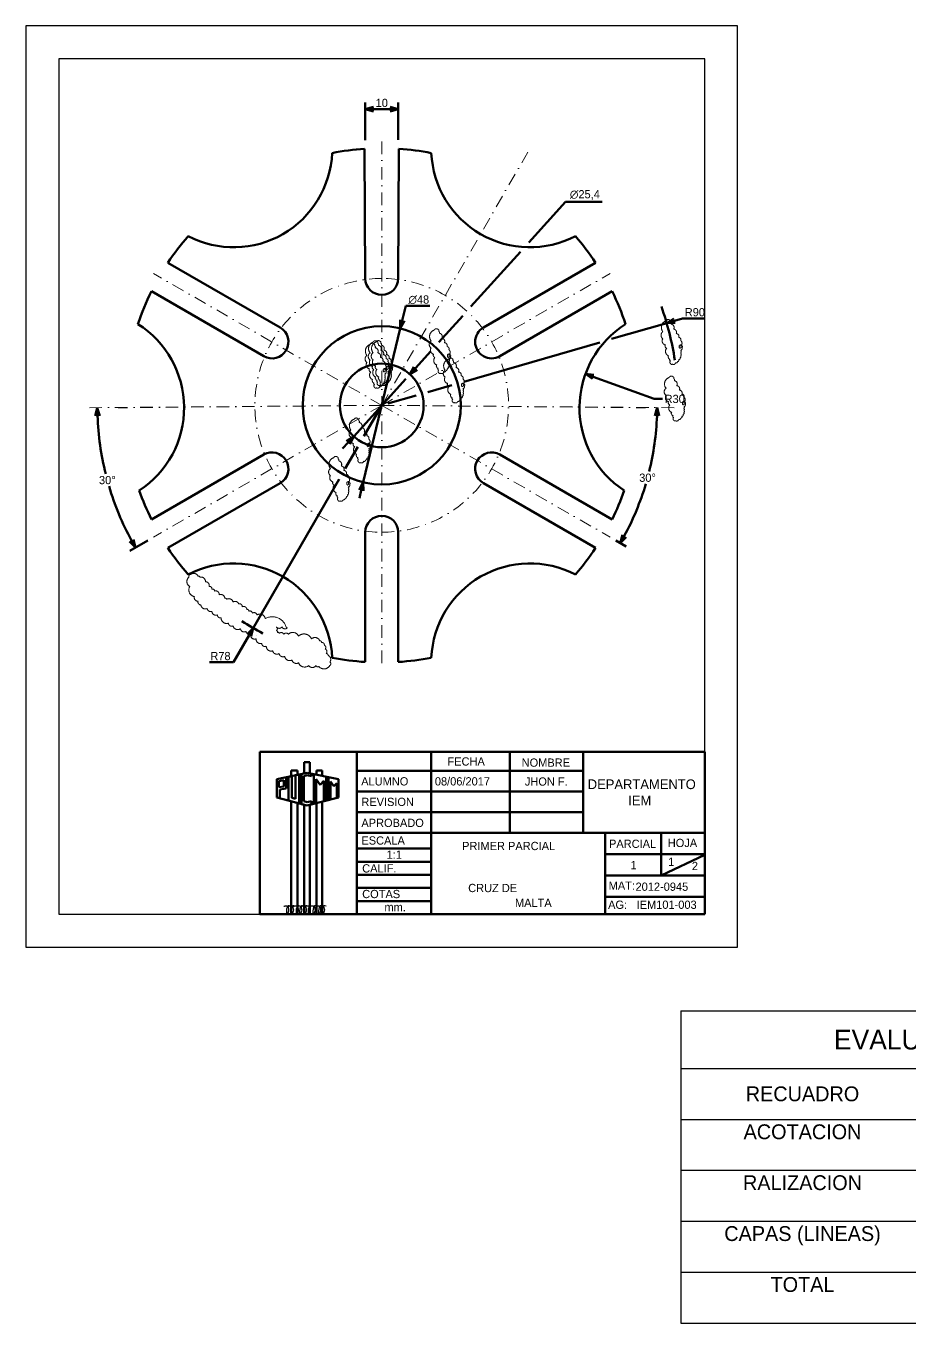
# Model space of a CAD drawing. Header units: millimetres. Extents: x 529 to 1087, y -80 to 313.
# Drawn here: x 529.2 to 797.3, y -80.3 to 313.2 of the extents above; entities that cross this region are included whole.
import ezdxf

# ---------------------------------------------------------------- set-up
doc = ezdxf.new("R2010")
doc.units = ezdxf.units.MM
doc.header["$LTSCALE"] = 0.6
doc.linetypes.add('DASHDOT2', pattern=[12.7, 6.35, -3.175, 0, -3.175])
doc.linetypes.add('PHANTOM2', pattern=[31.75, 15.875, -3.175, 3.175, -3.175, 3.175, -3.175])
for name, color, linetype, lineweight in [('continua', 7, 'Continuous', 50), ('Eje', 3, 'DASHDOT2', 18), ('Fantasma', 5, 'PHANTOM2', 9), ('Perfil visible', 7, 'Continuous', 50)]:
    doc.layers.add(name, color=color, linetype=linetype, lineweight=lineweight)
doc.dimstyles.new('ISO-25', dxfattribs={"dimtxt": 2.5, "dimasz": 2.5, "dimexe": 2, "dimexo": 2, "dimtad": 1, "dimtih": 1, "dimtoh": 1, "dimtxsty": 'Standard', "dimblk": 'OPEN30', "dimcen": 2.5, "dimclrd": 256, "dimclre": 256, "dimclrt": 256, "dimadec": 0, "dimazin": 0, "dimtfac": 1, "dimtmove": 0, "dimatfit": 3, "dimldrblk": 'OPEN30', "dimfxl": 1, "dimlwd": -1, "dimlwe": -1, "dimarcsym": 0})

# ---------------------------------------------------------------- blocks, each defined once
blk = doc.blocks.new('_Open30')
at = {"color": 0, "linetype": 'ByBlock', "lineweight": -2}
for p, q in [((-1, 0.27), (0, 0)), ((0, 0), (-1, -0.27)), ((0, 0), (-1, 0))]:
    blk.add_line(p, q, dxfattribs=at)
blk = doc.blocks.new('*D5')
at = {"layer": 'Defpoints', "color": 0, "transparency": 16777216}
for p in [(699.03, 207.6), (727.22, 197.34)]:
    blk.add_point(p, dxfattribs=at)
at = {"layer": 'Perfil visible', "transparency": 16777216}
for p, q in [((719.88, 200.01), (701.37, 206.74)), ((722.38, 200.01), (719.88, 200.01))]:
    blk.add_line(p, q, dxfattribs=at)
at = {"layer": 'Perfil visible', "transparency": 16777216, "xscale": 2.5, "yscale": 2.5, "zscale": 2.5, "rotation": 160.0000000000003}
blk.add_blockref('_Open30', (699.03, 207.6), dxfattribs=at)
at = {"layer": 'Perfil visible', "transparency": 16777216, "insert": (726.13, 200.01), "char_height": 2.5, "attachment_point": 5}
blk.add_mtext('R30', dxfattribs=at)
blk = doc.blocks.new('*D9')
at = {"layer": 'Defpoints', "color": 0, "transparency": 16777216}
for p in [(637.22, 198.07), (637.22, 198.07), (727.22, 197.34), (715.69, 169.27), (706.5, 158.07)]:
    blk.add_point(p, dxfattribs=at)
at = {"layer": 'Perfil visible', "transparency": 16777216}
blk.add_line((708.23, 157.07), (711.35, 155.28), dxfattribs=at)
for start, end in [(346.094, 357.8188), (331.7136, 343.4299)]:
    blk.add_arc((637.22, 198.07), 83.6, start, end, dxfattribs=at)
at = {"layer": 'Perfil visible', "transparency": 16777216, "xscale": 2.5, "yscale": 2.5, "zscale": 2.5}
for p, rotation in [((720.81, 197.39), 88.67559029419604), ((709.61, 156.28), 240.8567777256656)]:
    blk.add_blockref('_Open30', p, dxfattribs=dict(at, rotation=rotation))
at = {"layer": 'Perfil visible', "transparency": 16777216, "insert": (717.88, 176.11), "char_height": 2.5, "attachment_point": 5}
blk.add_mtext('30°', dxfattribs=at)
blk = doc.blocks.new('*D10')
at = {"layer": 'Defpoints', "color": 0, "transparency": 16777216}
for p in [(645.74, 207.49), (628.7, 188.65)]:
    blk.add_point(p, dxfattribs=at)
at = {"layer": 'Perfil visible', "transparency": 16777216}
for p, q in [((693.03, 259.79), (681.87, 247.45)), ((704.07, 259.79), (693.03, 259.79)), ((679.35, 244.67), (664.3, 228.02)), ((661.78, 225.24), (654.57, 217.27)), ((652.06, 214.48), (647.41, 209.35)), ((628.7, 188.65), (644.48, 206.1)), ((627.02, 186.8), (625.35, 184.94))]:
    blk.add_line(p, q, dxfattribs=at)
at = {"layer": 'Perfil visible', "transparency": 16777216, "xscale": 2.5, "yscale": 2.5, "zscale": 2.5}
for p, rotation in [((645.74, 207.49), 227.8793903407206), ((628.7, 188.65), 47.87939034072062)]:
    blk.add_blockref('_Open30', p, dxfattribs=dict(at, rotation=rotation))
at = {"layer": 'Perfil visible', "transparency": 16777216, "insert": (698.86, 261.88), "char_height": 2.5, "attachment_point": 5}
blk.add_mtext('∅25,4', dxfattribs=at)
blk = doc.blocks.new('*D11')
at = {"layer": 'Defpoints', "color": 0, "transparency": 16777216}
for p in [(642.85, 221.4), (631.59, 174.74)]:
    blk.add_point(p, dxfattribs=at)
at = {"layer": 'Perfil visible', "transparency": 16777216}
for p, q in [((644.49, 228.21), (643.43, 223.83)), ((651.78, 228.21), (644.49, 228.21)), ((631.59, 174.74), (642.85, 221.4)), ((631.01, 172.31), (630.42, 169.88))]:
    blk.add_line(p, q, dxfattribs=at)
at = {"layer": 'Perfil visible', "transparency": 16777216, "xscale": 2.5, "yscale": 2.5, "zscale": 2.5}
for p, rotation in [((642.85, 221.4), 256.4395226425734), ((631.59, 174.74), 76.43952264257335)]:
    blk.add_blockref('_Open30', p, dxfattribs=dict(at, rotation=rotation))
at = {"layer": 'Perfil visible', "transparency": 16777216, "insert": (648.45, 230.09), "char_height": 2.5, "attachment_point": 5}
blk.add_mtext('∅48', dxfattribs=at)
blk = doc.blocks.new('*D12')
at = {"layer": 'Defpoints', "color": 0, "transparency": 16777216}
for p in [(642.22, 287.92), (632.22, 276.52), (642.22, 276.57)]:
    blk.add_point(p, dxfattribs=at)
at = {"layer": 'Perfil visible', "transparency": 16777216}
for p, q in [((632.22, 278.52), (632.22, 289.92)), ((634.72, 287.92), (639.72, 287.92)), ((642.22, 278.57), (642.22, 289.92))]:
    blk.add_line(p, q, dxfattribs=at)
at = {"layer": 'Perfil visible', "transparency": 16777216, "xscale": 2.5, "yscale": 2.5, "zscale": 2.5, "rotation": 180}
blk.add_blockref('_Open30', (632.22, 287.92), dxfattribs=at)
at = {"layer": 'Perfil visible', "transparency": 16777216, "xscale": 2.5, "yscale": 2.5, "zscale": 2.5}
blk.add_blockref('_Open30', (642.22, 287.92), dxfattribs=at)
at = {"layer": 'Perfil visible', "transparency": 16777216, "insert": (637.22, 289.8), "char_height": 2.5, "attachment_point": 5}
blk.add_mtext('10', dxfattribs=at)
blk = doc.blocks.new('*D13')
at = {"layer": 'Defpoints', "color": 0, "transparency": 16777216}
for p in [(637.22, 198.07), (598.22, 130.52)]:
    blk.add_point(p, dxfattribs=at)
at = {"layer": 'Perfil visible', "transparency": 16777216}
for p, q in [((637.22, 198.07), (631.81, 188.7)), ((629.93, 185.45), (626.16, 178.91)), ((624.28, 175.66), (598.22, 130.52)), ((592.22, 120.13), (596.97, 128.36)), ((584.93, 120.13), (592.22, 120.13))]:
    blk.add_line(p, q, dxfattribs=at)
at = {"layer": 'Perfil visible', "transparency": 16777216, "xscale": 2.5, "yscale": 2.5, "zscale": 2.5, "rotation": 60.00000000000011}
blk.add_blockref('_Open30', (598.22, 130.52), dxfattribs=at)
at = {"layer": 'Perfil visible', "transparency": 16777216, "insert": (588.26, 122.01), "char_height": 2.5, "attachment_point": 5}
blk.add_mtext('R78', dxfattribs=at)
blk = doc.blocks.new('*D14')
at = {"layer": 'Defpoints', "color": 0, "transparency": 16777216}
for p in [(547.22, 197.34), (637.22, 198.07), (637.22, 198.07), (552.28, 182.62), (567.94, 158.07)]:
    blk.add_point(p, dxfattribs=at)
at = {"layer": 'Perfil visible', "transparency": 16777216}
blk.add_line((566.21, 157.07), (560.72, 153.91), dxfattribs=at)
for start, end in [(182.1268, 193.948), (196.5276, 208.3408)]:
    blk.add_arc((637.22, 198.07), 86.33, start, end, dxfattribs=at)
at = {"layer": 'Perfil visible', "transparency": 16777216, "xscale": 2.5, "yscale": 2.5, "zscale": 2.5}
for p, rotation in [((550.89, 197.37), 91.29722094941624), ((562.45, 154.91), 299.1704110307222)]:
    blk.add_blockref('_Open30', p, dxfattribs=dict(at, rotation=rotation))
at = {"layer": 'Perfil visible', "transparency": 16777216, "insert": (553.92, 175.39), "char_height": 2.5, "attachment_point": 5}
blk.add_mtext('30°', dxfattribs=at)
blk = doc.blocks.new('*D15')
at = {"layer": 'Defpoints', "color": 0, "transparency": 16777216}
for p in [(723.69, 223.04), (637.22, 198.07)]:
    blk.add_point(p, dxfattribs=at)
at = {"layer": 'Perfil visible', "transparency": 16777216}
for p, q in [((728.49, 224.43), (726.09, 223.74)), ((735.36, 224.43), (728.49, 224.43)), ((706.99, 218.22), (723.69, 223.04)), ((662.08, 205.25), (703.38, 217.18)), ((639.02, 198.59), (647.62, 201.08)), ((651.22, 202.12), (658.48, 204.21))]:
    blk.add_line(p, q, dxfattribs=at)
at = {"layer": 'Perfil visible', "transparency": 16777216, "xscale": 2.5, "yscale": 2.5, "zscale": 2.5, "rotation": 196.1085314079767}
blk.add_blockref('_Open30', (723.69, 223.04), dxfattribs=at)
at = {"layer": 'Perfil visible', "transparency": 16777216, "insert": (732.24, 226.31), "char_height": 2.5, "attachment_point": 5}
blk.add_mtext('R90', dxfattribs=at)
blk = doc.blocks.new('*T39')
at = {"color": 0, "linetype": 'ByBlock', "lineweight": -2, "transparency": 16777216}
for p, q in [((0, 0), (155.35, 0)), ((0, 0), (0, -94.66)), ((155.35, 0), (155.35, -94.66)), ((0, -17.44), (155.35, -17.44)), ((73.81, -17.44), (73.81, -94.66)), ((115.88, -17.44), (115.88, -94.66)), ((0, -32.89), (155.35, -32.89)), ((0, -48.33), (155.35, -48.33)), ((0, -63.77), (155.35, -63.77)), ((0, -79.22), (155.35, -79.22)), ((0, -94.66), (155.35, -94.66))]:
    blk.add_line(p, q, dxfattribs=at)
at = {"color": 0, "transparency": 16777216}
for s, insert, char_height, width, attachment_point in [('EVALUACIONES', (77.67, -8.72), 6, 152.3462, 5), ('10', (114.38, -18.94), 4.5, 39.0637, 3), ('10', (153.85, -18.94), 4.5, 36.4687, 3), ('RECUADRO', (36.91, -25.16), 4.5, 70.8137, 5), ('ACOTACION', (36.91, -34.39), 4.5, 70.8137, 2), ('20', (114.38, -34.39), 4.5, 39.0637, 3), ('10', (153.85, -34.39), 4.5, 36.4687, 3), ('RALIZACION', (36.91, -49.83), 4.5, 70.8137, 2), ('30', (114.38, -49.83), 4.5, 39.0637, 3), ('28', (153.85, -49.83), 4.5, 36.4687, 3), ('CAPAS (LINEAS)', (36.91, -65.27), 4.5, 70.8137, 2), ('20', (114.38, -65.27), 4.5, 39.0637, 3), ('15', (153.85, -65.27), 4.5, 36.4687, 3), ('TOTAL', (36.91, -80.72), 4.5, 70.8137, 2), ('80', (114.38, -80.72), 4.5, 39.0637, 3), ('63', (153.85, -80.72), 4.5, 36.4687, 3)]:
    blk.add_mtext(s, dxfattribs=dict(at, insert=insert, char_height=char_height, width=width, attachment_point=attachment_point))

msp = doc.modelspace()

# ---------------------------------------------------------------- linework, layer by layer
for points in [[(529.219, 33.756), (745.219, 33.756), (745.219, 313.156), (529.219, 313.156)], [(539.219, 43.756), (735.219, 43.756), (735.219, 303.156), (539.219, 303.156)]]:
    msp.add_lwpolyline(points, close=True)
for points in [[(607.458, 46.119), (608.363, 46.279), (608.954, 45.011), (608.544, 43.756)], [(609.49, 46.204), (608.842, 46.261), (608.5, 45.772), (608.324, 43.756)], [(608.886, 46.119), (609.791, 46.279), (610.382, 45.011), (609.973, 43.756)], [(610.919, 46.204), (610.271, 46.261), (609.929, 45.772), (609.753, 43.756)], [(610.353, 46.119), (611.258, 46.279), (611.849, 45.011), (611.439, 43.756)], [(612.385, 46.204), (611.737, 46.261), (611.395, 45.772), (611.219, 43.756)], [(611.44, 46.119), (612.346, 46.279), (612.937, 45.011), (612.527, 43.756)], [(613.473, 46.204), (612.825, 46.261), (612.483, 45.772), (612.307, 43.756)], [(612.817, 46.119), (613.722, 46.279), (614.313, 45.011), (613.904, 43.756)], [(614.85, 46.204), (614.202, 46.261), (613.86, 45.772), (613.683, 43.756)], [(614.015, 46.119), (614.92, 46.279), (615.511, 45.011), (615.102, 43.756)], [(616.048, 46.204), (615.4, 46.261), (615.058, 45.772), (614.881, 43.756)], [(615.466, 46.119), (616.371, 46.279), (616.962, 45.011), (616.553, 43.756)], [(617.498, 46.204), (616.85, 46.261), (616.508, 45.772), (616.332, 43.756)], [(617.17, 46.119), (618.075, 46.279), (618.666, 45.011), (618.257, 43.756)], [(619.203, 46.204), (618.555, 46.261), (618.213, 45.772), (618.036, 43.756)], [(618.296, 46.119), (619.201, 46.279), (619.792, 45.011), (619.383, 43.756)], [(620.329, 46.204), (619.681, 46.261), (619.339, 45.772), (619.163, 43.756)]]:
    msp.add_spline(points, degree=3)
at = {"layer": 'continua'}
for p, q in [((600.223, 43.756), (600.223, 92.99)), ((600.223, 92.99), (735.219, 92.99)), ((600.223, 92.99), (600.223, 87.034)), ((600.223, 92.99), (629.605, 92.99)), ((600.223, 43.756), (600.223, 92.99)), ((600.223, 92.99), (735.219, 92.99)), ((600.223, 92.99), (600.223, 87.034)), ((600.223, 92.99), (629.605, 92.99)), ((629.605, 92.99), (629.605, 43.756)), ((629.605, 92.99), (652.237, 92.99)), ((629.605, 92.99), (629.605, 68.373)), ((629.605, 92.99), (629.605, 79.093)), ((629.605, 92.99), (629.605, 43.756)), ((629.605, 92.99), (652.237, 92.99)), ((629.605, 92.99), (629.605, 68.373)), ((629.605, 92.99), (629.605, 79.093)), ((652.237, 92.99), (652.237, 43.756)), ((652.237, 92.99), (676.059, 92.99)), ((652.237, 92.99), (652.237, 43.756)), ((652.237, 92.99), (676.059, 92.99)), ((676.059, 92.99), (676.059, 68.373)), ((676.059, 92.99), (698.294, 92.99)), ((676.059, 92.99), (676.059, 68.373)), ((676.059, 92.99), (698.294, 92.99)), ((698.294, 92.99), (698.294, 68.373)), ((698.294, 92.99), (698.294, 68.373)), ((735.219, 92.99), (735.219, 43.756)), ((735.219, 92.99), (735.219, 43.756)), ((614.537, 86.637), (605.385, 84.652)), ((614.537, 86.637), (605.385, 84.652)), ((609.753, 85.599), (609.753, 87.352)), ((609.753, 87.352), (611.619, 87.352)), ((609.753, 85.599), (609.753, 87.352)), ((609.753, 87.352), (611.619, 87.352)), ((611.619, 87.352), (611.619, 86.004)), ((611.619, 87.352), (611.619, 86.004)), ((614.537, 86.637), (612.127, 86.114)), ((614.537, 86.637), (612.127, 86.114)), ((613.683, 86.452), (613.683, 89.814)), ((613.683, 89.814), (615.391, 89.814)), ((613.683, 86.452), (613.683, 89.814)), ((613.683, 89.814), (615.391, 89.814)), ((624.046, 84.652), (614.537, 86.637)), ((624.046, 84.652), (614.537, 86.637)), ((615.391, 89.814), (615.391, 86.459)), ((615.391, 89.814), (615.391, 86.459)), ((617.455, 86.028), (617.455, 87.352)), ((617.455, 87.352), (619.163, 87.352)), ((617.455, 86.028), (617.455, 87.352)), ((617.455, 87.352), (619.163, 87.352)), ((619.163, 87.352), (619.163, 85.672)), ((619.163, 87.352), (619.163, 85.672)), ((629.605, 87.193), (698.294, 87.193)), ((629.605, 87.193), (698.294, 87.193)), ((605.385, 79.093), (605.385, 84.652)), ((605.385, 79.093), (605.385, 84.652)), ((607.466, 84.388), (605.98, 84.066)), ((607.466, 84.388), (605.98, 84.066)), ((605.98, 82.223), (605.98, 84.066)), ((605.98, 82.223), (605.98, 84.066)), ((607.466, 84.388), (607.466, 82.485)), ((607.466, 84.388), (607.466, 82.485)), ((608.181, 85.259), (608.181, 81.896)), ((608.181, 85.259), (608.181, 81.896)), ((608.923, 85.419), (609.961, 85.645)), ((608.923, 85.419), (609.961, 85.645)), ((608.937, 85.259), (608.923, 85.419)), ((608.923, 85.419), (608.923, 78.172)), ((608.923, 78.197), (608.923, 85.419)), ((608.937, 85.259), (608.923, 85.419)), ((608.923, 85.419), (608.923, 78.172)), ((608.923, 78.197), (608.923, 85.419)), ((609.961, 85.645), (609.961, 79.05)), ((609.961, 85.645), (609.961, 79.05)), ((611.015, 85.873), (612.127, 86.114)), ((611.015, 85.873), (612.127, 86.114)), ((611.015, 78.768), (611.015, 85.873)), ((611.015, 78.768), (611.015, 85.873)), ((612.127, 86.114), (612.127, 77.338)), ((612.127, 86.114), (612.127, 77.338)), ((613.332, 86.376), (612.858, 86.249)), ((613.332, 86.376), (612.858, 86.249)), ((612.858, 86.249), (612.858, 77.148)), ((612.858, 86.249), (612.858, 77.148)), ((613.535, 85.623), (614.537, 85.891)), ((614.537, 85.891), (613.535, 85.623)), ((613.535, 85.623), (614.537, 85.891)), ((614.537, 85.891), (613.535, 85.623)), ((613.535, 83.358), (613.535, 85.623)), ((613.535, 83.358), (613.535, 85.623)), ((613.535, 78.033), (613.535, 83.358)), ((613.535, 78.033), (613.535, 83.358)), ((614.537, 85.891), (615.897, 85.623)), ((614.537, 85.891), (615.897, 85.623)), ((615.897, 85.623), (615.897, 86.353)), ((615.897, 85.623), (615.897, 86.353)), ((616.612, 86.204), (616.612, 77.231)), ((616.612, 86.204), (616.612, 77.231)), ((617.272, 77.396), (617.272, 84.682)), ((617.272, 84.682), (618.497, 82.932)), ((617.272, 77.396), (617.272, 84.682)), ((617.272, 84.682), (618.497, 82.932)), ((618.497, 82.932), (619.678, 84.218)), ((618.497, 82.932), (619.678, 84.218)), ((619.678, 84.218), (619.678, 77.999)), ((619.678, 84.218), (619.678, 77.999)), ((620.334, 78.163), (620.334, 85.427)), ((620.334, 78.163), (620.334, 85.427)), ((621.005, 85.287), (621.005, 78.331)), ((621.005, 85.287), (621.005, 78.331)), ((621.63, 78.488), (621.63, 84.022)), ((621.63, 84.022), (622.683, 82.518)), ((621.63, 78.488), (621.63, 84.022)), ((621.63, 84.022), (622.683, 82.518)), ((622.683, 82.518), (623.544, 83.511)), ((622.683, 82.518), (623.544, 83.511)), ((623.544, 78.968), (623.544, 83.511)), ((623.544, 78.968), (623.544, 83.511)), ((624.046, 79.093), (624.046, 84.652)), ((624.046, 79.093), (624.046, 84.652)), ((614.537, 76.711), (605.385, 79.093)), ((614.537, 76.711), (605.385, 79.093)), ((607.466, 82.485), (605.98, 82.223)), ((607.466, 82.485), (605.98, 82.223)), ((608.181, 81.896), (606.256, 81.557)), ((608.181, 81.896), (606.256, 81.557)), ((606.256, 81.557), (606.256, 78.866)), ((606.256, 81.557), (606.256, 78.866)), ((608.181, 81.896), (608.181, 82.611)), ((608.181, 81.896), (608.181, 82.611)), ((609.961, 79.05), (611.015, 78.768)), ((609.961, 79.05), (611.015, 78.768)), ((624.046, 79.093), (614.537, 76.711)), ((624.046, 79.093), (614.537, 76.711)), ((629.605, 80.92), (698.294, 80.92)), ((629.605, 80.92), (698.294, 80.92)), ((612.127, 77.338), (608.923, 78.197)), ((612.127, 77.338), (608.923, 78.197)), ((609.753, 43.756), (609.753, 77.956)), ((609.753, 43.756), (609.753, 77.956)), ((611.619, 77.471), (611.619, 43.756)), ((611.619, 77.471), (611.619, 43.756)), ((612.858, 77.148), (614.537, 76.711)), ((612.858, 77.148), (614.537, 76.711)), ((614.537, 77.669), (613.535, 78.033)), ((614.537, 77.669), (613.535, 78.033)), ((613.683, 43.756), (613.683, 76.933)), ((613.683, 43.756), (613.683, 76.933)), ((615.897, 78.033), (614.537, 77.669)), ((615.897, 78.033), (614.537, 77.669)), ((614.537, 76.711), (615.897, 77.076)), ((614.537, 76.711), (615.897, 77.076)), ((615.391, 76.925), (615.391, 43.756)), ((615.391, 76.925), (615.391, 43.756)), ((615.897, 77.076), (615.897, 78.033)), ((615.897, 77.076), (615.897, 78.033)), ((617.455, 43.756), (617.455, 77.442)), ((617.455, 43.756), (617.455, 77.442)), ((619.163, 77.87), (619.163, 43.756)), ((619.163, 77.87), (619.163, 43.756)), ((629.605, 68.373), (629.605, 74.646)), ((629.605, 74.646), (698.294, 74.646)), ((629.605, 68.373), (629.605, 74.646)), ((629.605, 74.646), (698.294, 74.646)), ((629.605, 68.373), (735.219, 68.373)), ((629.605, 68.373), (735.219, 68.373)), ((705.044, 43.756), (705.044, 68.373)), ((705.044, 68.373), (705.044, 61.692)), ((705.044, 43.756), (705.044, 68.373)), ((705.044, 68.373), (705.044, 61.692)), ((735.219, 68.373), (721.989, 68.373)), ((721.989, 68.373), (721.989, 55.439)), ((735.219, 68.373), (721.989, 68.373)), ((721.989, 68.373), (721.989, 55.439)), ((735.219, 68.373), (725.906, 68.373)), ((735.219, 68.373), (725.906, 68.373)), ((652.237, 63.609), (629.605, 63.609)), ((652.237, 63.609), (629.605, 63.609)), ((652.237, 59.638), (629.605, 59.638)), ((652.237, 59.638), (629.605, 59.638)), ((705.088, 61.906), (735.219, 61.906)), ((705.088, 61.906), (735.219, 61.906)), ((721.989, 55.439), (735.219, 61.692)), ((721.989, 55.439), (735.219, 61.692)), ((735.219, 61.906), (735.219, 55.439)), ((735.219, 61.906), (735.219, 55.439)), ((735.219, 61.692), (735.219, 55.012)), ((735.219, 61.692), (735.219, 55.012)), ((735.219, 61.691), (735.219, 55.008)), ((735.219, 61.691), (735.219, 55.008)), ((652.237, 55.668), (629.605, 55.668)), ((652.237, 55.668), (629.605, 55.668)), ((735.219, 55.439), (705.044, 55.439)), ((735.219, 55.439), (705.044, 55.439)), ((652.237, 51.697), (629.605, 51.697)), ((652.237, 51.697), (629.605, 51.697)), ((705.044, 55.012), (705.044, 48.331)), ((705.044, 55.012), (705.044, 48.331)), ((652.237, 47.727), (629.605, 47.727)), ((652.237, 47.727), (629.605, 47.727)), ((652.237, 43.756), (652.237, 47.727)), ((652.237, 43.756), (652.237, 47.727)), ((704.984, 48.972), (735.219, 48.972)), ((704.984, 48.972), (735.219, 48.972)), ((600.223, 43.756), (735.219, 43.756)), ((600.223, 43.756), (609.753, 43.756)), ((600.223, 43.756), (609.753, 43.756)), ((600.223, 43.756), (735.219, 43.756)), ((600.223, 43.756), (609.753, 43.756)), ((600.223, 43.756), (609.753, 43.756)), ((735.219, 43.756), (705.044, 43.756)), ((735.219, 43.756), (705.044, 43.756)), ((735.219, 43.756), (705.044, 43.756)), ((735.219, 43.756), (705.044, 43.756))]:
    msp.add_line(p, q, dxfattribs=at)
at = {"layer": 'Eje'}
for p, q in [((637.219, 278.073), (637.219, 118.073)), ((637.219, 198.073), (682.219, 276.015)), ((637.219, 198.073), (567.937, 238.073)), ((637.219, 198.073), (706.501, 238.073)), ((637.219, 198.073), (547.222, 197.339)), ((637.219, 198.073), (557.223, 197.339)), ((637.219, 198.073), (567.937, 158.073)), ((637.219, 198.073), (727.216, 197.339)), ((637.219, 198.073), (706.501, 158.073)), ((637.219, 198.073), (717.216, 197.339))]:
    msp.add_line(p, q, dxfattribs=at)
for start, end in [(90, 270), (270, 90)]:
    msp.add_arc((637.219, 198.073), 38.5, start, end, dxfattribs=at)
at = {"layer": 'Fantasma', "color": 1}
for points in [[(657.405, 212.615, 0.5205671), (657.598, 213.387, 0.5205671), (657.598, 213.387, 0.5205671), (657.598, 214.931, 0.5205671), (657.598, 214.931, 0.5205671), (657.018, 215.897, 0.5205671), (657.018, 215.897, 0.5205671), (656.244, 217.055, 0.5205671), (656.244, 217.055, 0.5205671), (655.47, 218.406, 0.5205671), (655.47, 218.406, 0.5205671), (654.696, 219.95, 0.5205671), (654.696, 219.95, 0.5205671), (654.502, 220.529, 0.5205671), (654.502, 220.529, 0.5205671), (654.309, 221.108, 0.5205671), (654.309, 221.108, 0.5205671), (653.147, 220.915, 0.5205671), (653.147, 220.915, 0.5205671), (652.18, 217.634, 0.5205671), (652.18, 217.634, 0.5205671), (652.18, 215.51, 0.5205671), (652.18, 215.51, 0.5205671), (652.954, 213.58, 0.5205671), (652.954, 213.58, 0.5205671), (653.341, 212.615, 0.5205671), (653.341, 212.615, 0.5205671), (653.922, 210.299, 0.5205671), (653.922, 210.299, 0.5205671), (653.922, 209.72, 0.5205671), (653.922, 209.72, 0.5205671), (654.309, 209.333, 0.5205671), (654.309, 209.333, 0.5205671), (654.502, 208.754, 0.5205671), (654.502, 208.754, 0.5205671), (654.502, 207.982, 0.5205671), (654.502, 207.982, 0.5205671), (655.083, 207.789, 0.5205671), (655.083, 207.789, 0.5205671), (656.05, 208.175, 0.5205671), (656.05, 208.175, 0.5205671), (656.631, 208.561, 0.5205671), (656.631, 208.561, 0.5205671), (657.018, 209.14, 0.5205671), (657.018, 209.14, 0.5205671), (657.405, 209.72, 0.5205671), (657.405, 209.72, 0.5205671), (657.598, 210.299, 0.5205671), (657.598, 210.299, 0.5205671), (657.598, 210.878, 0.5205671), (657.598, 210.878, 0.5205671), (657.598, 211.457, 0.5205671), (657.598, 211.457, 0.5205671), (657.598, 212.036, 0.5205671), (657.598, 212.036, 0.5205671), (657.985, 212.808, 0.5205671), (657.985, 212.808, 0.5205671), (657.985, 213.387, 0.5205671), (657.985, 213.387, 0.5205671), (657.413, 213.582, 0.5205671), (657.413, 213.582, 0.5205671), (657.204, 213.106, 0.5205671), (657.204, 213.106, 0.5205671)], [(727.75, 215.398, 0.5205671), (727.943, 216.17, 0.5205671), (727.943, 216.17, 0.5205671), (727.943, 217.715, 0.5205671), (727.943, 217.715, 0.5205671), (727.363, 218.68, 0.5205671), (727.363, 218.68, 0.5205671), (726.589, 219.838, 0.5205671), (726.589, 219.838, 0.5205671), (725.815, 221.189, 0.5205671), (725.815, 221.189, 0.5205671), (725.041, 222.734, 0.5205671), (725.041, 222.734, 0.5205671), (724.847, 223.313, 0.5205671), (724.847, 223.313, 0.5205671), (724.654, 223.892, 0.5205671), (724.654, 223.892, 0.5205671), (723.492, 223.699, 0.5205671), (723.492, 223.699, 0.5205671), (722.525, 220.417, 0.5205671), (722.525, 220.417, 0.5205671), (722.525, 218.294, 0.5205671), (722.525, 218.294, 0.5205671), (723.299, 216.364, 0.5205671), (723.299, 216.364, 0.5205671), (723.686, 215.398, 0.5205671), (723.686, 215.398, 0.5205671), (724.266, 213.082, 0.5205671), (724.266, 213.082, 0.5205671), (724.266, 212.503, 0.5205671), (724.266, 212.503, 0.5205671), (724.654, 212.117, 0.5205671), (724.654, 212.117, 0.5205671), (724.847, 211.538, 0.5205671), (724.847, 211.538, 0.5205671), (724.847, 210.766, 0.5205671), (724.847, 210.766, 0.5205671), (725.428, 210.573, 0.5205671), (725.428, 210.573, 0.5205671), (726.395, 210.959, 0.5205671), (726.395, 210.959, 0.5205671), (726.976, 211.345, 0.5205671), (726.976, 211.345, 0.5205671), (727.363, 211.924, 0.5205671), (727.363, 211.924, 0.5205671), (727.75, 212.503, 0.5205671), (727.75, 212.503, 0.5205671), (727.943, 213.082, 0.5205671), (727.943, 213.082, 0.5205671), (727.943, 213.661, 0.5205671), (727.943, 213.661, 0.5205671), (727.943, 214.24, 0.5205671), (727.943, 214.24, 0.5205671), (727.943, 214.819, 0.5205671), (727.943, 214.819, 0.5205671), (728.33, 215.591, 0.5205671), (728.33, 215.591, 0.5205671), (728.33, 216.17, 0.5205671), (728.33, 216.17, 0.5205671), (727.757, 216.366, 0.5205671), (727.757, 216.366, 0.5205671), (727.548, 215.889, 0.5205671), (727.548, 215.889, 0.5205671)], [(637.927, 208.202, 0.5205671), (638.12, 208.974, 0.5205671), (638.12, 208.974, 0.5205671), (638.12, 210.519, 0.5205671), (638.12, 210.519, 0.5205671), (637.54, 211.484, 0.5205671), (637.54, 211.484, 0.5205671), (636.765, 212.642, 0.5205671), (636.765, 212.642, 0.5205671), (635.991, 213.993, 0.5205671), (635.991, 213.993, 0.5205671), (635.217, 215.537, 0.5205671), (635.217, 215.537, 0.5205671), (635.024, 216.117, 0.5205671), (635.024, 216.117, 0.5205671), (634.83, 216.696, 0.5205671), (634.83, 216.696, 0.5205671), (633.669, 216.503, 0.5205671), (633.669, 216.503, 0.5205671), (632.701, 213.221, 0.5205671), (632.701, 213.221, 0.5205671), (632.701, 211.098, 0.5205671), (632.701, 211.098, 0.5205671), (633.476, 209.167, 0.5205671), (633.476, 209.167, 0.5205671), (633.863, 208.202, 0.5205671), (633.863, 208.202, 0.5205671), (634.443, 205.886, 0.5205671), (634.443, 205.886, 0.5205671), (634.443, 205.307, 0.5205671), (634.443, 205.307, 0.5205671), (634.83, 204.921, 0.5205671), (634.83, 204.921, 0.5205671), (635.024, 204.342, 0.5205671), (635.024, 204.342, 0.5205671), (635.024, 203.57, 0.5205671), (635.024, 203.57, 0.5205671), (635.604, 203.377, 0.5205671), (635.604, 203.377, 0.5205671), (636.572, 203.763, 0.5205671), (636.572, 203.763, 0.5205671), (637.152, 204.149, 0.5205671), (637.152, 204.149, 0.5205671), (637.54, 204.728, 0.5205671), (637.54, 204.728, 0.5205671), (637.927, 205.307, 0.5205671), (637.927, 205.307, 0.5205671), (638.12, 205.886, 0.5205671), (638.12, 205.886, 0.5205671), (638.12, 206.465, 0.5205671), (638.12, 206.465, 0.5205671), (638.12, 207.044, 0.5205671), (638.12, 207.044, 0.5205671), (638.12, 207.623, 0.5205671), (638.12, 207.623, 0.5205671), (638.507, 208.395, 0.5205671), (638.507, 208.395, 0.5205671), (638.507, 208.974, 0.5205671), (638.507, 208.974, 0.5205671), (637.934, 209.17, 0.5205671), (637.934, 209.17, 0.5205671), (637.725, 208.693, 0.5205671), (637.725, 208.693, 0.5205671)], [(638.882, 208.972, 0.5205671), (639.076, 209.744, 0.5205671), (639.076, 209.744, 0.5205671), (639.076, 211.288, 0.5205671), (639.076, 211.288, 0.5205671), (638.495, 212.254, 0.5205671), (638.495, 212.254, 0.5205671), (637.721, 213.412, 0.5205671), (637.721, 213.412, 0.5205671), (636.947, 214.763, 0.5205671), (636.947, 214.763, 0.5205671), (636.173, 216.307, 0.5205671), (636.173, 216.307, 0.5205671), (635.98, 216.886, 0.5205671), (635.98, 216.886, 0.5205671), (635.786, 217.465, 0.5205671), (635.786, 217.465, 0.5205671), (634.625, 217.272, 0.5205671), (634.625, 217.272, 0.5205671), (633.657, 213.991, 0.5205671), (633.657, 213.991, 0.5205671), (633.657, 211.868, 0.5205671), (633.657, 211.868, 0.5205671), (634.431, 209.937, 0.5205671), (634.431, 209.937, 0.5205671), (634.819, 208.972, 0.5205671), (634.819, 208.972, 0.5205671), (635.399, 206.656, 0.5205671), (635.399, 206.656, 0.5205671), (635.399, 206.077, 0.5205671), (635.399, 206.077, 0.5205671), (635.786, 205.69, 0.5205671), (635.786, 205.69, 0.5205671), (635.98, 205.111, 0.5205671), (635.98, 205.111, 0.5205671), (635.98, 204.339, 0.5205671), (635.98, 204.339, 0.5205671), (636.56, 204.146, 0.5205671), (636.56, 204.146, 0.5205671), (637.528, 204.532, 0.5205671), (637.528, 204.532, 0.5205671), (638.108, 204.918, 0.5205671), (638.108, 204.918, 0.5205671), (638.495, 205.497, 0.5205671), (638.495, 205.497, 0.5205671), (638.882, 206.077, 0.5205671), (638.882, 206.077, 0.5205671), (639.076, 206.656, 0.5205671), (639.076, 206.656, 0.5205671), (639.076, 207.235, 0.5205671), (639.076, 207.235, 0.5205671), (639.076, 207.814, 0.5205671), (639.076, 207.814, 0.5205671), (639.076, 208.393, 0.5205671), (639.076, 208.393, 0.5205671), (639.463, 209.165, 0.5205671), (639.463, 209.165, 0.5205671), (639.463, 209.744, 0.5205671), (639.463, 209.744, 0.5205671), (638.89, 209.94, 0.5205671), (638.89, 209.94, 0.5205671), (638.681, 209.463, 0.5205671), (638.681, 209.463, 0.5205671)], [(639.798, 209.005, 0.5205671), (639.992, 209.777, 0.5205671), (639.992, 209.777, 0.5205671), (639.992, 211.321, 0.5205671), (639.992, 211.321, 0.5205671), (639.411, 212.287, 0.5205671), (639.411, 212.287, 0.5205671), (638.637, 213.445, 0.5205671), (638.637, 213.445, 0.5205671), (637.863, 214.796, 0.5205671), (637.863, 214.796, 0.5205671), (637.089, 216.34, 0.5205671), (637.089, 216.34, 0.5205671), (636.896, 216.919, 0.5205671), (636.896, 216.919, 0.5205671), (636.702, 217.498, 0.5205671), (636.702, 217.498, 0.5205671), (635.541, 217.305, 0.5205671), (635.541, 217.305, 0.5205671), (634.573, 214.024, 0.5205671), (634.573, 214.024, 0.5205671), (634.573, 211.901, 0.5205671), (634.573, 211.901, 0.5205671), (635.347, 209.97, 0.5205671), (635.347, 209.97, 0.5205671), (635.735, 209.005, 0.5205671), (635.735, 209.005, 0.5205671), (636.315, 206.689, 0.5205671), (636.315, 206.689, 0.5205671), (636.315, 206.11, 0.5205671), (636.315, 206.11, 0.5205671), (636.702, 205.724, 0.5205671), (636.702, 205.724, 0.5205671), (636.896, 205.144, 0.5205671), (636.896, 205.144, 0.5205671), (636.896, 204.372, 0.5205671), (636.896, 204.372, 0.5205671), (637.476, 204.179, 0.5205671), (637.476, 204.179, 0.5205671), (638.444, 204.565, 0.5205671), (638.444, 204.565, 0.5205671), (639.024, 204.951, 0.5205671), (639.024, 204.951, 0.5205671), (639.411, 205.531, 0.5205671), (639.411, 205.531, 0.5205671), (639.798, 206.11, 0.5205671), (639.798, 206.11, 0.5205671), (639.992, 206.689, 0.5205671), (639.992, 206.689, 0.5205671), (639.992, 207.268, 0.5205671), (639.992, 207.268, 0.5205671), (639.992, 207.847, 0.5205671), (639.992, 207.847, 0.5205671), (639.992, 208.426, 0.5205671), (639.992, 208.426, 0.5205671), (640.379, 209.198, 0.5205671), (640.379, 209.198, 0.5205671), (640.379, 209.777, 0.5205671), (640.379, 209.777, 0.5205671), (639.806, 209.973, 0.5205671), (639.806, 209.973, 0.5205671), (639.597, 209.496, 0.5205671), (639.597, 209.496, 0.5205671)], [(639.798, 209.005, 0.5205671), (639.992, 209.777, 0.5205671), (639.992, 209.777, 0.5205671), (639.992, 211.321, 0.5205671), (639.992, 211.321, 0.5205671), (639.411, 212.287, 0.5205671), (639.411, 212.287, 0.5205671), (638.637, 213.445, 0.5205671), (638.637, 213.445, 0.5205671), (637.863, 214.796, 0.5205671), (637.863, 214.796, 0.5205671), (637.089, 216.34, 0.5205671), (637.089, 216.34, 0.5205671), (636.896, 216.919, 0.5205671), (636.896, 216.919, 0.5205671), (636.702, 217.498, 0.5205671), (636.702, 217.498, 0.5205671), (635.541, 217.305, 0.5205671), (635.541, 217.305, 0.5205671), (634.573, 214.024, 0.5205671), (634.573, 214.024, 0.5205671), (634.573, 211.901, 0.5205671), (634.573, 211.901, 0.5205671), (635.347, 209.97, 0.5205671), (635.347, 209.97, 0.5205671), (635.735, 209.005, 0.5205671), (635.735, 209.005, 0.5205671), (636.315, 206.689, 0.5205671), (636.315, 206.689, 0.5205671), (636.315, 206.11, 0.5205671), (636.315, 206.11, 0.5205671), (636.702, 205.724, 0.5205671), (636.702, 205.724, 0.5205671), (636.896, 205.144, 0.5205671), (636.896, 205.144, 0.5205671), (636.896, 204.372, 0.5205671), (636.896, 204.372, 0.5205671), (637.476, 204.179, 0.5205671), (637.476, 204.179, 0.5205671), (638.444, 204.565, 0.5205671), (638.444, 204.565, 0.5205671), (639.024, 204.951, 0.5205671), (639.024, 204.951, 0.5205671), (639.411, 205.531, 0.5205671), (639.411, 205.531, 0.5205671), (639.798, 206.11, 0.5205671), (639.798, 206.11, 0.5205671), (639.992, 206.689, 0.5205671), (639.992, 206.689, 0.5205671), (639.992, 207.268, 0.5205671), (639.992, 207.268, 0.5205671), (639.992, 207.847, 0.5205671), (639.992, 207.847, 0.5205671), (639.992, 208.426, 0.5205671), (639.992, 208.426, 0.5205671), (640.379, 209.198, 0.5205671), (640.379, 209.198, 0.5205671), (640.379, 209.777, 0.5205671), (640.379, 209.777, 0.5205671), (639.806, 209.973, 0.5205671), (639.806, 209.973, 0.5205671), (639.597, 209.496, 0.5205671), (639.597, 209.496, 0.5205671)], [(661.669, 203.746, 0.5205671), (661.862, 204.519, 0.5205671), (661.862, 204.519, 0.5205671), (661.862, 206.063, 0.5205671), (661.862, 206.063, 0.5205671), (661.282, 207.028, 0.5205671), (661.282, 207.028, 0.5205671), (660.508, 208.186, 0.5205671), (660.508, 208.186, 0.5205671), (659.734, 209.537, 0.5205671), (659.734, 209.537, 0.5205671), (658.96, 211.082, 0.5205671), (658.96, 211.082, 0.5205671), (658.766, 211.661, 0.5205671), (658.766, 211.661, 0.5205671), (658.572, 212.24, 0.5205671), (658.572, 212.24, 0.5205671), (657.411, 212.047, 0.5205671), (657.411, 212.047, 0.5205671), (656.444, 208.765, 0.5205671), (656.444, 208.765, 0.5205671), (656.444, 206.642, 0.5205671), (656.444, 206.642, 0.5205671), (657.218, 204.712, 0.5205671), (657.218, 204.712, 0.5205671), (657.605, 203.746, 0.5205671), (657.605, 203.746, 0.5205671), (658.185, 201.43, 0.5205671), (658.185, 201.43, 0.5205671), (658.185, 200.851, 0.5205671), (658.185, 200.851, 0.5205671), (658.572, 200.465, 0.5205671), (658.572, 200.465, 0.5205671), (658.766, 199.886, 0.5205671), (658.766, 199.886, 0.5205671), (658.766, 199.114, 0.5205671), (658.766, 199.114, 0.5205671), (659.347, 198.921, 0.5205671), (659.347, 198.921, 0.5205671), (660.314, 199.307, 0.5205671), (660.314, 199.307, 0.5205671), (660.895, 199.693, 0.5205671), (660.895, 199.693, 0.5205671), (661.282, 200.272, 0.5205671), (661.282, 200.272, 0.5205671), (661.669, 200.851, 0.5205671), (661.669, 200.851, 0.5205671), (661.862, 201.43, 0.5205671), (661.862, 201.43, 0.5205671), (661.862, 202.009, 0.5205671), (661.862, 202.009, 0.5205671), (661.862, 202.588, 0.5205671), (661.862, 202.588, 0.5205671), (661.862, 203.167, 0.5205671), (661.862, 203.167, 0.5205671), (662.249, 203.94, 0.5205671), (662.249, 203.94, 0.5205671), (662.249, 204.519, 0.5205671), (662.249, 204.519, 0.5205671), (661.676, 204.714, 0.5205671), (661.676, 204.714, 0.5205671), (661.467, 204.237, 0.5205671), (661.467, 204.237, 0.5205671)], [(728.714, 198.239, 0.5205671), (728.907, 199.011, 0.5205671), (728.907, 199.011, 0.5205671), (728.907, 200.555, 0.5205671), (728.907, 200.555, 0.5205671), (728.327, 201.521, 0.5205671), (728.327, 201.521, 0.5205671), (727.553, 202.679, 0.5205671), (727.553, 202.679, 0.5205671), (726.778, 204.03, 0.5205671), (726.778, 204.03, 0.5205671), (726.004, 205.574, 0.5205671), (726.004, 205.574, 0.5205671), (725.811, 206.153, 0.5205671), (725.811, 206.153, 0.5205671), (725.617, 206.733, 0.5205671), (725.617, 206.733, 0.5205671), (724.456, 206.539, 0.5205671), (724.456, 206.539, 0.5205671), (723.489, 203.258, 0.5205671), (723.489, 203.258, 0.5205671), (723.489, 201.135, 0.5205671), (723.489, 201.135, 0.5205671), (724.263, 199.204, 0.5205671), (724.263, 199.204, 0.5205671), (724.65, 198.239, 0.5205671), (724.65, 198.239, 0.5205671), (725.23, 195.923, 0.5205671), (725.23, 195.923, 0.5205671), (725.23, 195.344, 0.5205671), (725.23, 195.344, 0.5205671), (725.617, 194.958, 0.5205671), (725.617, 194.958, 0.5205671), (725.811, 194.378, 0.5205671), (725.811, 194.378, 0.5205671), (725.811, 193.606, 0.5205671), (725.811, 193.606, 0.5205671), (726.391, 193.413, 0.5205671), (726.391, 193.413, 0.5205671), (727.359, 193.799, 0.5205671), (727.359, 193.799, 0.5205671), (727.94, 194.185, 0.5205671), (727.94, 194.185, 0.5205671), (728.327, 194.765, 0.5205671), (728.327, 194.765, 0.5205671), (728.714, 195.344, 0.5205671), (728.714, 195.344, 0.5205671), (728.907, 195.923, 0.5205671), (728.907, 195.923, 0.5205671), (728.907, 196.502, 0.5205671), (728.907, 196.502, 0.5205671), (728.907, 197.081, 0.5205671), (728.907, 197.081, 0.5205671), (728.907, 197.66, 0.5205671), (728.907, 197.66, 0.5205671), (729.294, 198.432, 0.5205671), (729.294, 198.432, 0.5205671), (729.294, 199.011, 0.5205671), (729.294, 199.011, 0.5205671), (728.721, 199.207, 0.5205671), (728.721, 199.207, 0.5205671), (728.512, 198.73, 0.5205671), (728.512, 198.73, 0.5205671)], [(633.068, 185.535, 0.5205671), (633.262, 186.307, 0.5205671), (633.262, 186.307, 0.5205671), (633.262, 187.851, 0.5205671), (633.262, 187.851, 0.5205671), (632.681, 188.817, 0.5205671), (632.681, 188.817, 0.5205671), (631.907, 189.975, 0.5205671), (631.907, 189.975, 0.5205671), (631.133, 191.326, 0.5205671), (631.133, 191.326, 0.5205671), (630.359, 192.87, 0.5205671), (630.359, 192.87, 0.5205671), (630.165, 193.449, 0.5205671), (630.165, 193.449, 0.5205671), (629.972, 194.029, 0.5205671), (629.972, 194.029, 0.5205671), (628.811, 193.835, 0.5205671), (628.811, 193.835, 0.5205671), (627.843, 190.554, 0.5205671), (627.843, 190.554, 0.5205671), (627.843, 188.431, 0.5205671), (627.843, 188.431, 0.5205671), (628.617, 186.5, 0.5205671), (628.617, 186.5, 0.5205671), (629.004, 185.535, 0.5205671), (629.004, 185.535, 0.5205671), (629.585, 183.219, 0.5205671), (629.585, 183.219, 0.5205671), (629.585, 182.64, 0.5205671), (629.585, 182.64, 0.5205671), (629.972, 182.254, 0.5205671), (629.972, 182.254, 0.5205671), (630.165, 181.674, 0.5205671), (630.165, 181.674, 0.5205671), (630.165, 180.902, 0.5205671), (630.165, 180.902, 0.5205671), (630.746, 180.709, 0.5205671), (630.746, 180.709, 0.5205671), (631.713, 181.095, 0.5205671), (631.713, 181.095, 0.5205671), (632.294, 181.481, 0.5205671), (632.294, 181.481, 0.5205671), (632.681, 182.061, 0.5205671), (632.681, 182.061, 0.5205671), (633.068, 182.64, 0.5205671), (633.068, 182.64, 0.5205671), (633.262, 183.219, 0.5205671), (633.262, 183.219, 0.5205671), (633.262, 183.798, 0.5205671), (633.262, 183.798, 0.5205671), (633.262, 184.377, 0.5205671), (633.262, 184.377, 0.5205671), (633.262, 184.956, 0.5205671), (633.262, 184.956, 0.5205671), (633.649, 185.728, 0.5205671), (633.649, 185.728, 0.5205671), (633.649, 186.307, 0.5205671), (633.649, 186.307, 0.5205671), (633.076, 186.503, 0.5205671), (633.076, 186.503, 0.5205671), (632.867, 186.026, 0.5205671), (632.867, 186.026, 0.5205671)], [(626.861, 173.897, 0.5205671), (627.054, 174.669, 0.5205671), (627.054, 174.669, 0.5205671), (627.054, 176.213, 0.5205671), (627.054, 176.213, 0.5205671), (626.474, 177.178, 0.5205671), (626.474, 177.178, 0.5205671), (625.7, 178.336, 0.5205671), (625.7, 178.336, 0.5205671), (624.926, 179.688, 0.5205671), (624.926, 179.688, 0.5205671), (624.152, 181.232, 0.5205671), (624.152, 181.232, 0.5205671), (623.958, 181.811, 0.5205671), (623.958, 181.811, 0.5205671), (623.765, 182.39, 0.5205671), (623.765, 182.39, 0.5205671), (622.604, 182.197, 0.5205671), (622.604, 182.197, 0.5205671), (621.636, 178.916, 0.5205671), (621.636, 178.916, 0.5205671), (621.636, 176.792, 0.5205671), (621.636, 176.792, 0.5205671), (622.41, 174.862, 0.5205671), (622.41, 174.862, 0.5205671), (622.797, 173.897, 0.5205671), (622.797, 173.897, 0.5205671), (623.378, 171.58, 0.5205671), (623.378, 171.58, 0.5205671), (623.378, 171.001, 0.5205671), (623.378, 171.001, 0.5205671), (623.765, 170.615, 0.5205671), (623.765, 170.615, 0.5205671), (623.958, 170.036, 0.5205671), (623.958, 170.036, 0.5205671), (623.958, 169.264, 0.5205671), (623.958, 169.264, 0.5205671), (624.539, 169.071, 0.5205671), (624.539, 169.071, 0.5205671), (625.506, 169.457, 0.5205671), (625.506, 169.457, 0.5205671), (626.087, 169.843, 0.5205671), (626.087, 169.843, 0.5205671), (626.474, 170.422, 0.5205671), (626.474, 170.422, 0.5205671), (626.861, 171.001, 0.5205671), (626.861, 171.001, 0.5205671), (627.054, 171.58, 0.5205671), (627.054, 171.58, 0.5205671), (627.054, 172.159, 0.5205671), (627.054, 172.159, 0.5205671), (627.054, 172.739, 0.5205671), (627.054, 172.739, 0.5205671), (627.054, 173.318, 0.5205671), (627.054, 173.318, 0.5205671), (627.442, 174.09, 0.5205671), (627.442, 174.09, 0.5205671), (627.442, 174.669, 0.5205671), (627.442, 174.669, 0.5205671), (626.869, 174.864, 0.5205671), (626.869, 174.864, 0.5205671), (626.66, 174.388, 0.5205671), (626.66, 174.388, 0.5205671)], [(608.318, 130.312, 0.5205671), (601.883, 133.382, 0.5205671), (601.883, 133.382, 0.5205671), (599.365, 134.498, 0.5205671), (599.365, 134.498, 0.5205671), (597.967, 135.056, 0.5205671), (597.967, 135.056, 0.5205671), (596.848, 135.614, 0.5205671), (596.848, 135.614, 0.5205671), (596.288, 136.172, 0.5205671), (596.288, 136.172, 0.5205671), (594.889, 137.01, 0.5205671), (594.889, 137.01, 0.5205671), (593.77, 137.847, 0.5205671), (593.77, 137.847, 0.5205671), (592.092, 138.405, 0.5205671), (592.092, 138.405, 0.5205671), (590.133, 139.242, 0.5205671), (590.133, 139.242, 0.5205671), (589.574, 139.521, 0.5205671), (589.574, 139.521, 0.5205671), (587.895, 140.637, 0.5205671), (587.895, 140.637, 0.5205671), (586.496, 141.754, 0.5205671), (586.496, 141.754, 0.5205671), (585.657, 142.312, 0.5205671), (585.657, 142.312, 0.5205671), (584.818, 143.149, 0.5205671), (584.818, 143.149, 0.5205671), (583.699, 144.544, 0.5205671), (583.699, 144.544, 0.5205671), (582.02, 145.939, 0.5205671), (582.02, 145.939, 0.5205671), (581.461, 146.218, 0.5205671), (581.461, 146.218, 0.5205671), (579.223, 146.776, 0.5205671), (579.223, 146.776, 0.5205671), (578.663, 145.939, 0.5205671), (578.663, 145.939, 0.5205671), (578.943, 143.149, 0.5205671), (578.943, 143.149, 0.5205671), (580.342, 140.079, 0.5205671), (580.342, 140.079, 0.5205671), (581.461, 138.684, 0.5205671), (581.461, 138.684, 0.5205671), (582.3, 137.568, 0.5205671), (582.3, 137.568, 0.5205671), (584.258, 136.451, 0.5205671), (584.258, 136.451, 0.5205671), (585.657, 135.614, 0.5205671), (585.657, 135.614, 0.5205671), (587.336, 134.498, 0.5205671), (587.336, 134.498, 0.5205671), (588.455, 133.661, 0.5205671), (588.455, 133.661, 0.5205671), (590.693, 131.987, 0.5205671), (590.693, 131.987, 0.5205671), (592.092, 131.149, 0.5205671), (592.092, 131.149, 0.5205671), (594.33, 130.312, 0.5205671), (594.33, 130.312, 0.5205671), (596.008, 129.475, 0.5205671), (596.008, 129.475, 0.5205671), (597.127, 128.917, 0.5205671), (597.127, 128.917, 0.5205671), (597.407, 128.359, 0.5205671), (597.407, 128.359, 0.5205671), (599.086, 127.243, 0.5205671), (599.086, 127.243, 0.5205671), (600.764, 125.847, 0.5205671), (600.764, 125.847, 0.5205671), (602.163, 125.01, 0.5205671), (602.163, 125.01, 0.5205671), (604.121, 123.615, 0.5205671), (604.121, 123.615, 0.5205671), (606.08, 122.778, 0.5205671), (606.08, 122.778, 0.5205671), (607.758, 121.941, 0.5205671), (607.758, 121.941, 0.5205671), (609.996, 120.824, 0.5205671), (609.996, 120.824, 0.5205671), (611.955, 119.987, 0.5205671), (611.955, 119.987, 0.5205671), (615.032, 119.15, 0.5205671), (615.032, 119.15, 0.5205671), (617.27, 119.15, 0.5205671), (617.27, 119.15, 0.5205671), (618.109, 118.871, 0.5205671), (618.109, 118.871, 0.5205671), (621.467, 119.15, 0.5205671), (621.467, 119.15, 0.5205671), (621.467, 120.266, 0.5205671), (621.467, 120.266, 0.5205671), (620.907, 122.22, 0.5205671), (620.907, 122.22, 0.5205671), (620.347, 122.778, 0.5205671), (620.347, 122.778, 0.5205671), (620.068, 124.173, 0.5205671), (620.068, 124.173, 0.5205671), (619.788, 125.289, 0.5205671), (619.788, 125.289, 0.5205671), (618.949, 126.127, 0.5205671), (618.949, 126.127, 0.5205671), (618.389, 126.685, 0.5205671), (618.389, 126.685, 0.5205671), (615.871, 127.243, 0.5205671), (615.871, 127.243, 0.5205671), (611.955, 128.08, 0.5205671), (611.955, 128.08, 0.5205671), (608.877, 128.638, 0.5205671), (608.877, 128.638, 0.5205671), (607.478, 128.638, 0.5205671), (607.478, 128.638, 0.5205671), (606.08, 128.917, 0.5205671), (606.08, 128.917, 0.5205671), (605.52, 129.196, 0.5205671), (605.52, 129.196, 0.5205671), (605.24, 129.754, 0.5205671), (605.24, 129.754, 0.5205671), (605.24, 130.87, 0.5205671), (605.24, 130.87, 0.5205671), (606.919, 130.87, 0.5205671), (606.919, 130.87, 0.5205671), (608.598, 130.591, 0.5205671), (608.598, 130.591, 0.5205671)]]:
    msp.add_lwpolyline(points, format="xyb", close=True, dxfattribs=at)
at = {"layer": 'Perfil visible'}
for p, q in [((632.219, 236.573), (632.004, 275.898)), ((642.219, 236.573), (642.435, 275.898)), ((606.377, 221.653), (572.308, 241.323)), ((668.061, 221.653), (702.13, 241.323)), ((601.377, 212.993), (567.308, 232.663)), ((673.061, 212.993), (707.13, 232.663)), ((601.377, 183.153), (567.308, 163.483)), ((673.061, 183.153), (707.13, 163.483)), ((606.377, 174.493), (572.308, 154.823)), ((668.061, 174.493), (702.13, 154.823)), ((632.219, 159.573), (632.219, 120.233)), ((642.219, 159.573), (642.219, 120.233)), ((599.238, 128.146), (599.238, 128.146))]:
    msp.add_line(p, q, dxfattribs=at)
for centre, radius, start, end in [((637.219, 198.073), 78, 93.83413, 101.11212), ((637.219, 198.073), 78, 78.88788, 86.16587), ((592.219, 276.015), 30, 242.68364, 357.31636), ((682.219, 276.015), 30, 182.68364, 297.31636), ((637.219, 198.073), 78, 138.88788, 146.32467), ((637.219, 198.073), 78, 33.67533, 41.11212), ((637.219, 236.573), 5, 180, 183.72312), ((637.219, 236.573), 5, 180, 270), ((637.219, 236.573), 5, 270, 360), ((637.219, 236.573), 5, 356.27688, 0), ((637.219, 198.073), 78, 153.67533, 161.57975), ((637.219, 198.073), 78, 18.42025, 26.32467), ((637.219, 198.073), 90, 8.76926, 19.4484), ((547.222, 197.339), 30, 303.15127, 57.78399), ((603.877, 217.323), 5, 240, 60), ((637.219, 198.073), 24, 90, 270), ((637.219, 198.073), 24, 270, 90), ((670.561, 217.323), 5, 120, 300), ((727.216, 197.339), 30, 122.21601, 236.84873), ((637.219, 198.073), 12.7, 90, 270), ((637.219, 198.073), 12.7, 270, 90), ((637.219, 198.073), 78, 180.46763, 180.52609), ((637.219, 198.073), 78, 359.47391, 359.53237), ((603.877, 178.823), 5, 300, 120), ((670.561, 178.823), 5, 60, 240), ((637.219, 198.073), 78, 199.35551, 206.32467), ((637.219, 198.073), 78, 333.67533, 340.64449), ((637.219, 159.573), 5, 90, 180), ((637.219, 159.573), 5, 0, 90), ((637.219, 198.073), 78, 213.67533, 221.11212), ((637.219, 198.073), 78, 318.88788, 326.32467), ((592.219, 120.131), 30, 2.68364, 117.31636), ((682.219, 120.131), 30, 62.68364, 177.31636), ((637.219, 198.073), 78, 237.00702, 242.4507), ((637.219, 198.073), 78, 258.88788, 266.32467), ((637.219, 198.073), 78, 273.67533, 281.11212)]:
    msp.add_arc(centre, radius, start, end, dxfattribs=at)

# ---------------------------------------------------------------- block references
msp.add_blockref('*T39', (728.004, 14.375))

# ---------------------------------------------------------------- texts
at = {"layer": 'continua'}
for s, height, p in [('FECHA', 2.5008, (657.157, 88.812)), ('NOMBRE', 2.5008, (679.677, 88.458)), ('ALUMNO', 2.5008, (630.978, 82.776)), ('08/06/2017', 2.5008, (653.326, 82.776)), ('JHON F.', 2.5008, (680.641, 82.72)), ('DEPARTAMENTO', 2.94215, (699.735, 81.675)), ('DEPARTAMENTO', 2.94215, (699.735, 81.675)), ('REVISION', 2.4954, (631.031, 76.553)), ('IEM', 2.9422, (712.019, 76.771)), ('IEM', 2.9422, (712.019, 76.771)), ('APROBADO', 2.5008, (631.031, 70.182)), ('ESCALA', 2.5008, (631.031, 64.839)), ('1:1', 2.5008, (638.698, 60.55)), ('PRIMER PARCIAL', 2.50083, (661.598, 63.172)), ('PARCIAL', 2.5008, (706.186, 63.838)), ('HOJA', 2.5008, (724.025, 64.095)), ('1', 2.501, (712.709, 57.375)), ('1', 2.501, (724.12, 58.374)), ('2', 2.501, (731.333, 57.102)), ('CALIF.', 2.5008, (631.276, 56.379)), ('CRUZ DE', 2.5008, (663.446, 50.429)), ('MAT:', 2.5008, (706.081, 51.13)), ('2012-0945', 2.5008, (714.238, 50.827)), ('COTAS', 2.5008, (631.276, 48.602)), ('MALTA', 2.5008, (677.642, 45.928)), ('AG:', 2.5008, (705.912, 45.354)), ('IEM101-003', 2.5008, (714.57, 45.354)), ('mm.', 2.5008, (638.027, 44.631))]:
    msp.add_text(s, height=height, dxfattribs=at).set_placement(p)

# ---------------------------------------------------------------- dimensions: what is measured, and where the dimension line sits
at = {"layer": 'Perfil visible'}
dim = msp.add_linear_dim(base=(642.219, 287.921), p1=(632.22, 276.518), p2=(642.219, 276.573), dimstyle='ISO-25', dxfattribs=at)
dim.commit()
dim.dimension.update_dxf_attribs({"geometry": '*D12', "text_midpoint": (637.22, 289.796)})
for p1, p2, picture, middle in [((628.702, 188.653), (645.737, 207.493), '*D10', (698.86, 259.792)), ((631.592, 174.742), (642.847, 221.404), '*D11', (648.447, 228.213))]:
    dim = msp.add_diameter_dim_2p(p1=p1, p2=p2, dimstyle='ISO-25', dxfattribs=at)
    dim.commit()
    dim.dimension.update_dxf_attribs({"geometry": picture, "text_midpoint": middle, "dimtype": 163})
dim = msp.add_radius_dim(center=(637.219, 198.073), mpoint=(723.686, 223.044), dimstyle='ISO-25', dxfattribs=at)
dim.commit()
dim.dimension.update_dxf_attribs({"geometry": '*D15', "text_midpoint": (732.239, 226.307)})
for center, mpoint, picture, middle in [((727.216, 197.339), (699.026, 207.599), '*D5', (726.135, 200.007)), ((637.219, 198.073), (598.219, 130.523), '*D13', (588.261, 120.131))]:
    dim = msp.add_radius_dim(center=center, mpoint=mpoint, dimstyle='ISO-25', dxfattribs=at)
    dim.commit()
    dim.dimension.update_dxf_attribs({"geometry": picture, "text_midpoint": middle, "dimtype": 164})
for base, line1, line2, picture, middle in [((552.279, 182.619), ((637.219, 198.073), (567.937, 158.073)), ((637.219, 198.073), (547.222, 197.339)), '*D14', (553.918, 175.388)), ((715.695, 169.268), ((637.219, 198.073), (727.216, 197.339)), ((637.219, 198.073), (706.501, 158.073)), '*D9', (717.877, 176.108))]:
    dim = msp.add_angular_dim_2l(base=base, line1=line1, line2=line2, dimstyle='ISO-25', dxfattribs=at)
    dim.commit()
    dim.dimension.update_dxf_attribs({"geometry": picture, "text_midpoint": middle})

doc.saveas('drawing.dxf')
